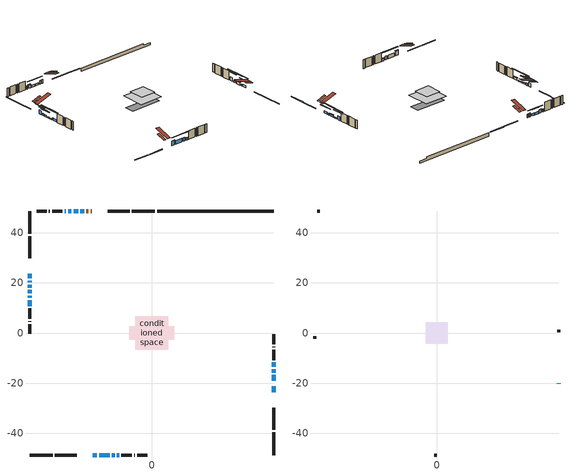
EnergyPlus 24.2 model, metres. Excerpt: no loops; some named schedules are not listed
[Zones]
conditioned space
 floor outside (Floor1 construction): -1.28,-1.28 -1.28,1.28 1.28,1.28 1.28,-1.28 z0.91
 floor adiabatic (AdiabaticFloorConstruction): -6.67,-6.67 -6.67,6.67 6.67,6.67 6.67,-6.67 z3.35
 floor foundation (Slab1 construction): -8.97,-2.64 -8.97,2.64 8.97,2.64 8.97,-2.64 z-1.01
 wall outside (RimJoist1 construction): 1.22,48.6 -7.88,48.6 / -48.6,-48.6 -39.5,-48.6 / -48.6,48.6 -48.6,39.5 / 48.6,-48.6 48.6,-39.5 z0.91:1.21
 wall outside (RimJoist2 construction): -8.81,48.6 -17.52,48.6 / -38.58,-48.6 -29.87,-48.6 / -48.6,38.58 -48.6,29.87 / 48.6,-38.58 48.6,-29.87 z0.91:1.21
 wall outside (AdiabaticWallConstruction 1): -23.82,48.6 -24.36,48.6 / -25.29,48.6 -26.01,48.6 z0.91:2.94
 wall outside (AdiabaticWallConstruction): -23.56,-48.6 -21.83,-48.6 z0.91:3.48; -20.9,-48.6 -16.78,-48.6 / -48.6,23.56 -48.6,21.83 / -15.86,-48.6 -14.84,-48.6 / 48.6,-13.42 48.6,-11.69 z0.91:2.94; 48.6,-23.56 48.6,-21.22 / -26.93,48.6 -28.44,48.6 / -48.6,20.9 -48.6,20.19 / 48.6,-19.01 48.6,-16.68 / -13.91,-48.6 -13,-48.6 z0.91:2.11; -29.36,48.6 -31.17,48.6 / -48.6,13.05 -48.6,10.71 z0.91:2.08; -48.6,19.26 -48.6,18.09 z0.91:1.83; 48.6,-15.75 48.6,-14.35 / -48.6,17.16 -48.6,15.77 z0.91:1.57; -48.6,14.84 -48.6,13.97 z0.91:1.45; -32.1,48.6 -33.24,48.6 z0.91:2.64; -34.17,48.6 -34.65,48.6 z0.91:2.28
 wall outside (Wall1 construction): -35.58,48.6 -39.69,48.6 / -12.07,-48.6 -7.96,-48.6 / -48.6,9.78 -48.6,5.67 / 48.6,-10.77 48.6,-6.66 z0.91:5.79
 wall outside (Wall2 construction): -40.62,48.6 -40.95,48.6 / -7.03,-48.6 -6.69,-48.6 / -48.6,4.75 -48.6,4.41 / 48.6,-5.73 48.6,-5.39 z0.91:5.79
 wall outside (Wall3 construction): -41.88,48.6 -45.76,48.6 / -5.76,-48.6 -1.89,-48.6 / -48.6,3.48 -48.6,-0.39 / 48.6,-4.46 48.6,-0.59 z0.91:5.79
 wall foundation (FoundationWall1 construction): 2.15,48.6,-1.01 2.15,48.6,0.91 43.96,48.6,0.91 43.96,48.6,0.1 48.6,48.6,0.1 48.6,48.6,-1.01
 window (WindowConstruction): -23.56,-48.6 -21.83,-48.6 z0.91:3.48
 window (WindowConstruction 6): -20.9,-48.6 -16.78,-48.6 z0.91:2.94
 window (WindowConstruction 7): -48.6,23.56 -48.6,21.83 z0.91:2.94
 window (WindowConstruction 8): 48.6,-23.56 48.6,-21.22 z0.91:2.1
 window (WindowConstruction 9): -26.94,48.6 -28.44,48.6 z0.91:2.1
 window (WindowConstruction 10): -29.36,48.6 -31.17,48.6 z0.91:2.08
 window (WindowConstruction 11): -48.6,20.9 -48.6,20.19 z0.91:2.1
 window (WindowConstruction 12): -48.6,19.26 -48.6,18.09 z0.91:1.82
 window (WindowConstruction 13): -15.86,-48.6 -14.84,-48.6 z0.91:2.94
 window (WindowConstruction 1): 48.6,-19.01 48.6,-16.68 z0.91:2.1
 window (WindowConstruction 15): 48.6,-15.75 48.6,-14.35 z0.91:1.57
 window (WindowConstruction 16): -48.6,17.16 -48.6,15.77 z0.91:1.57
 window (WindowConstruction 17): -48.6,14.84 -48.6,13.98 z0.91:1.44
 window (WindowConstruction 2): -32.1,48.6 -33.24,48.6 z0.91:2.64
 window (WindowConstruction 3): -48.6,13.05 -48.6,10.71 z0.91:2.08
 window (WindowConstruction 4): -13.91,-48.6 -13,-48.6 z0.91:2.1
 window (WindowConstruction 14): -34.17,48.6 -34.65,48.6 z0.91:2.28
 window (WindowConstruction 5): 48.6,-13.42 48.6,-11.69 z0.91:2.94
 door (Door): -23.82,48.6 -24.36,48.6 z0.91:2.94
 door (Door 1): -25.29,48.6 -26.01,48.6 z0.91:2.94
 ceiling adiabatic (AdiabaticFloorConstruction): 6.67,-6.67 6.67,6.67 -6.67,6.67 -6.67,-6.67 z3.35
 roof outside (Roof1 construction): -19.73,48.6,5.79 -19.73,43.71,7.42 -18.44,43.71,7.42 -18.44,48.6,5.79; -27.65,-48.6,5.79 -27.65,-43.71,7.42 -28.94,-43.71,7.42 -28.94,-48.6,5.79; -48.6,27.65,5.79 -43.71,27.65,7.42 -43.71,28.94,7.42 -48.6,28.94,5.79; 48.6,-27.65,5.79 43.71,-27.65,7.42 43.71,-28.94,7.42 48.6,-28.94,5.79
attic - vented
 floor to conditioned space (Floor2 construction Reversed): -4.35,-4.35 -4.35,4.35 4.35,4.35 4.35,-4.35 z5.79
 wall outside (AdiabaticWallConstruction): 48.6,-20.3 48.6,-19.94 z0.91:1.77
 wall outside (Wall4 construction): -46.69,48.6 -47.67,48.6 / -0.96,-48.6 0.03,-48.6 / -48.6,-1.32 -48.6,-2.31 / 48.6,0.34 48.6,1.33 z0.91:5.79
 window (WindowConstruction 18): 48.6,-20.29 48.6,-19.94 z0.91:1.77
 roof outside (Roof2 construction): -22.9,48.6,5.79 -22.9,40.13,8.61 -20.66,40.13,8.61 -20.66,48.6,5.79; -24.49,-48.6,5.79 -24.49,-40.13,8.61 -26.72,-40.13,8.61 -26.72,-48.6,5.79; -48.6,24.49,5.79 -40.13,24.49,8.61 -40.13,26.72,8.61 -48.6,26.72,5.79; 48.6,-24.49,5.79 40.13,-24.49,8.61 40.13,-26.72,8.61 48.6,-26.72,5.79
shading: 48.6,-15.17 48.6,-25.06 49.01,-25.06 49.01,-15.17 z6.54; -21.63,-48.6 -23.76,-48.6 -23.76,-49.01 -21.63,-49.01 z3.68; -14.14,-48.6 -23.54,-48.6 -23.54,-49.01 -14.14,-49.01 z5.58; -48.6,19.19 -48.6,26.2 -49.01,26.2 -49.01,19.19 z5.58; 48.6,-18.58 48.6,-26.2 49.01,-26.2 49.01,-18.58 z4.74; -31.07,48.6 -24.3,48.6 -24.3,49.01 -31.07,49.01 z4.74; -33.81,48.6 -26.72,48.6 -26.72,49.01 -33.81,49.01 z4.72; -48.6,17.55 -48.6,23.54 -49.01,23.54 -49.01,17.55 z4.74; -48.6,15.45 -48.6,21.9 -49.01,21.9 -49.01,15.45 z4.46; -12.2,-48.6 -18.49,-48.6 -18.49,-49.01 -12.2,-49.01 z5.58; 48.6,-16.48 48.6,-19.21 49.01,-19.21 49.01,-16.48 z2.31; 48.6,-9.58 48.6,-20.52 49.01,-20.52 49.01,-9.58 z6.34; -48.6,11 -48.6,21.93 -49.01,21.93 -49.01,11 z6.34; -48.6,9.21 -48.6,19.61 -49.01,19.61 -49.01,9.21 z6.21; -33.44,48.6 -31.9,48.6 -31.9,49.01 -33.44,49.01 z2.84; -48.6,10.51 -48.6,13.25 -49.01,13.25 -49.01,10.51 z2.28; -12.8,-48.6 -14.11,-48.6 -14.11,-49.01 -12.8,-49.01 z2.31; -34.85,48.6 -33.97,48.6 -33.97,49.01 -34.85,49.01 z2.48; 48.6,-9.05 48.6,-16.06 49.01,-16.06 49.01,-9.05 z5.58
[Building]
Building 1: Terrain=Suburbs
[Site:Location]
Montreal Mirabel Intl AP_QC: Latitude {deg}=45.68; Longitude {deg}=-74.03; Time Zone {hr}=-5; Elevation {m}=82; Keep Site Location Information=Yes
[Site:GroundTemperature:Shallow]
0.642858, -1.75623, -1.94836, -0.80987, 3.76054, 8.30966, 12.2535, 14.7518, 14.9641, 12.9321, 9.08883, 4.67926
[Site:WaterMainsTemperature]
Calculation Method=Schedule; Temperature Schedule=mains temperature schedule
[Material] Roughness=Rough; Thermal Absorptance=0.9
Name | Thickness {m} | Conductivity {W/m-K} | Density {kg/m3} | Specific Heat {J/kg-K} | Solar Absorptance | Visible Absorptance
asphalt or fiberglass shingles | 0.00635 | 0.162714 | 1121.4 | 1465.45 | 0.4 | 0.4
ceiling loosefill ins | 0.169333 | 0.0480833 | 16.02 | 1046.75 | 0.7 | 0.7
ceiling stud and cavity | 0.1397 | 0.443217 | 65.682 | 1177.47 | 0.7 | 0.7
concrete 4.0 in. | 0.1016 | 1.803125 | 2242.8 | 837.4 | 0.7 | 0.7
concrete 8.0 in. | 0.2032 | 1.803125 | 2242.8 | 837.4 | 0.7 | 0.7
door material | 0.04445 | 0.0451087 | 512.64 | 1214.23 | 0.7 | 0.7
exterior vertical ins | 0.0313123 | 0.029427 | 32.04 | 1214.23 | 0.7 | 0.7
floor covering | 0.0127 | 0.0433444 | 54.468 | 1339.84 | 0.6 | 0.6
floor rigid ins; rim joist rigid ins; roof rigid ins; wall rigid ins | 0.051816 | 0.029427 | 32.04 | 1214.23 | 0.7 | 0.7
floor rigid ins 1; wall rigid ins 1 | 0.512978 | 0.029427 | 32.04 | 1214.23 | 0.7 | 0.7
floor stud and cavity | 0.1397 | 0.0894249 | 92.3553 | 1139.71 | 0.7 | 0.7
floor stud and cavity 1 | 0.1397 | 1.75129 | 37.0049 | 1207.88 | 0.7 | 0.7
furniture material conditioned space 1 | 0.1524 | 0.115458 | 640.8 | 1214.23 | 0.6 | 0.6
gypsum board | 0.0127 | 0.160291 | 801 | 837.4 | 0.6 | 0.6
gypsum board 1 | 0.0127 | 0.160291 | 801 | 837.4 | 0.7 | 0.7
osb sheathing 0.5 in. | 0.0127 | 0.115458 | 512.64 | 1214.23 | 0.7 | 0.7
osb sheathing 0.75 in. | 0.01905 | 0.115458 | 512.64 | 1214.23 | 0.7 | 0.7
osb sheathing 2.0 in. | 0.0508 | 0.115458 | 512.64 | 1214.23 | 0.7 | 0.7
rim joist stud and cavity | 0.0508 | 0.0451784 | 125.044 | 1163.47 | 0.6 | 0.6
rim joist stud and cavity 1 | 0.0508 | 0.0407152 | 125.044 | 1163.47 | 0.6 | 0.6
roof stud and cavity | 0.2032 | 0.112171 | 78.34581 | 1123.46 | 0.7 | 0.7
wall stud and cavity | 0.1397 | 0.220388 | 139.0536 | 1170.24 | 0.7 | 0.7
wall stud and cavity 1 | 0.1397 | 0.300532 | 139.0536 | 1170.24 | 0.7 | 0.7
wall stud and cavity 2 | 0.1397 | 0.22224 | 139.0536 | 1170.24 | 0.7 | 0.7
wall stud and cavity 3 | 0.0889 | 6.1454 | 50.32683 | 1063.81 | 0.6 | 0.6
wall stud and cavity 4 | 0.0889 | 0.380278 | 52.3479 | 1209.89 | 0.7 | 0.7
wall stud and cavity 5 | 0.0889 | 0.391764 | 83.0341 | 1211.67 | 0.7 | 0.7
wood siding | 0.0254 | 0.102417 | 544.68 | 1172.36 | 0.4 | 0.4
wood siding 1 | 0.00254 | 0.102417 | 544.68 | 1172.36 | 0.4 | 0.4
wood siding 2; wood siding 3; wood siding 4 | 0.0254 | 0.102417 | 544.68 | 1172.36 | 0.7 | 0.7
[WindowMaterial:SimpleGlazingSystem]
Name | U-Factor {W/m2-K} | Solar Heat Gain Coefficient
WindowMaterial | 2.14458 | 0.4
WindowMaterial 1 | 2.149123 | 0.4
WindowMaterial 10 | 2.205903 | 0.38
WindowMaterial 11 | 2.00206 | 0.45
WindowMaterial 12 | 2.23089 | 0.4
WindowMaterial 13 | 2.27517 | 0.36
WindowMaterial 14 | 2.25189 | 0.39
WindowMaterial 15 | 2.71863 | 0.26
WindowMaterial 2 | 2.09575 | 0.41
WindowMaterial 3 | 2.1531 | 0.39
WindowMaterial 4 | 2.20193 | 0.38
WindowMaterial 5 | 2.19795 | 0.39
WindowMaterial 6 | 2.038402 | 0.43
WindowMaterial 7 | 2.10711 | 0.41
WindowMaterial 8 | 2.0861 | 0.41
WindowMaterial 9 | 2.27234 | 0.36
[Construction]
AdiabaticFloorConstruction: floor stud and cavity 1, floor rigid ins 1, osb sheathing 0.75 in., floor covering
AdiabaticWallConstruction: wood siding 3, wall rigid ins 1, wall stud and cavity 4, gypsum board
AdiabaticWallConstruction 1: wood siding 4, wall rigid ins 1, wall stud and cavity 4, gypsum board
Door; Door 1: door material
Floor1 construction: floor stud and cavity, floor rigid ins, osb sheathing 0.75 in., floor covering
Floor2 construction Reversed: gypsum board, ceiling stud and cavity, ceiling loosefill ins
FoundationWall1 construction: concrete 8.0 in., gypsum board 1
furniture construction conditioned space 1: furniture material conditioned space 1
PartitionWallConstruction: gypsum board, wall stud and cavity 5, gypsum board
RimJoist1 construction: wood siding 2, osb sheathing 2.0 in., rim joist stud and cavity
RimJoist2 construction: wood siding 2, rim joist rigid ins, osb sheathing 2.0 in., rim joist stud and cavity 1
Roof1 construction: asphalt or fiberglass shingles, roof rigid ins, osb sheathing 0.75 in., roof stud and cavity, gypsum board
Roof2 construction: asphalt or fiberglass shingles
Slab1 construction: concrete 4.0 in.
Wall1 construction: wood siding, wall rigid ins, osb sheathing 0.5 in., wall stud and cavity, gypsum board
Wall2 construction: wood siding, wall rigid ins, osb sheathing 0.5 in., wall stud and cavity 1, gypsum board
Wall3 construction: wood siding, wall rigid ins, osb sheathing 0.5 in., wall stud and cavity 2, gypsum board
Wall4 construction: wood siding 1, wall stud and cavity 3
WindowConstruction: WindowMaterial
WindowConstruction 1; WindowConstruction 8: WindowMaterial 1
WindowConstruction 10: WindowMaterial 8
WindowConstruction 11: WindowMaterial 9
WindowConstruction 12: WindowMaterial 10
WindowConstruction 13: WindowMaterial 11
WindowConstruction 14: WindowMaterial 12
WindowConstruction 15; WindowConstruction 16: WindowMaterial 13
WindowConstruction 17: WindowMaterial 14
WindowConstruction 18: WindowMaterial 15
WindowConstruction 2: WindowMaterial 2
WindowConstruction 3: WindowMaterial 3
WindowConstruction 4: WindowMaterial 4
WindowConstruction 5; WindowConstruction 7: WindowMaterial 5
WindowConstruction 6: WindowMaterial 6
WindowConstruction 9: WindowMaterial 7
[Zone] Multiplier=1; Part of Total Floor Area=Yes
Name | Volume {m3}
attic - vented | 34.7337
conditioned space | 646.9
[Space]
Name | Zone | Volume {m3}
attic - vented 1 | attic - vented | 34.7337
conditioned space 1 | conditioned space | 646.9
[ZoneInfiltration:EffectiveLeakageArea]
infil attic - vented 1: Zone or Space=attic - vented 1; Schedule=Always On Discrete; Effective Air Leakage Area {cm2}=3495.23; Stack Coefficient=0.000535737; Wind Coefficient=1.56385e-05
[ZoneMixing]
whole house fan mix: Zone or Space=attic - vented; Schedule=Always On Continuous; Design Flow Rate Calculation Method=Flow/Zone; Design Flow Rate {m3/s}=0; Source Zone or Space=conditioned space
[SurfaceProperty:ExposedFoundationPerimeter]
Slab1: Exposed Perimeter Calculation Method=TotalExposedPerimeter; Total Exposed Perimeter {m}=46.452
[InternalMass] Zone or ZoneList=conditioned space; Space or SpaceList=conditioned space 1
Name | Construction | Surface Area {m2}
furniture mass conditioned space 1 | furniture construction conditioned space 1 | 111.712
partition wall mass | PartitionWallConstruction | 279.281
[Lights]
interior lighting: Zone or ZoneList or Space or SpaceList=conditioned space 1; Schedule=interior lighting schedule; Design Level Calculation Method=LightingLevel; Lighting Level {W}=343.2; Return Air Fraction=0; Fraction Radiant=0.6; Fraction Visible=0.2; Fraction Replaceable=1
[People]
occupants: Zone or ZoneList or Space or SpaceList=conditioned space 1; Number of People Schedule=occupants schedule; Number of People Calculation Method=People; Number of People=3; Fraction Radiant=0.314171; Sensible Heat Fraction=0.56303; Activity Level Schedule=occupants activity schedule; Carbon Dioxide Generation Rate {m3/s-W}=0; Enable ASHRAE 55 Comfort Warnings=No; Mean Radiant Temperature Calculation Type=EnclosureAveraged
[ElectricEquipment] Zone or ZoneList or Space or SpaceList=conditioned space 1; Design Level Calculation Method=EquipmentLevel
Name | Schedule | Design Level {W} | Fraction Latent | Fraction Radiant | Fraction Lost
clothes dryer | clothes dryer schedule | 140.772 | 0.015 | 0.081 | 0.85
clothes washer | clothes washer schedule | 32.1985 | 0.03 | 0.162 | 0.7
cooking range | cooking range schedule | 215.147 | 0.08 | 0.432 | 0.2
dishwasher | dishwasher schedule | 66.8632 | 0.3 | 0.18 | 0.4
fridge | fridge schedule | 72.9452 | 0 | 0.6 | 0
mech vent bath fan 0 | mech vent bath fan 0 schedule | 50.2 | 0 | 0 | 1
mech vent bath fan 1 | mech vent bath fan 1 schedule | 50.2 | 0 | 0 | 1
mech vent house fan | mech vent house fan schedule | 0 | 0 | 0 | 1
mech vent house fan cfis | mech vent house fan cfis schedule | 0 | 0 | 0 | 0
mech vent range fan 0 | mech vent range fan 0 schedule | 57 | 0 | 0 | 1
misc plug loads | misc plug loads schedule | 494.7 | 0.045 | 0.513 | 0.1
whole house fan | Always On Discrete | 0 | 0 | 0 | 1
[OtherEquipment] Zone or ZoneList or Space or SpaceList=conditioned space 1; Design Level Calculation Method=EquipmentLevel
Name | Fuel Type | Schedule | Design Level {W} | Fraction Latent | Fraction Radiant | Fraction Lost
clothes dryer 1 | Electricity | clothes dryer schedule | 0 | 0.015 | 0.081 | 0.85
cooking range 1 | Electricity | cooking range schedule | 0 | 0.08 | 0.432 | 0.2
general water use latent | None | general water use schedule | 62.594 | 1 | 0 | 0
general water use sensible | None | general water use schedule | -61.6891 | 0 | 0.6 | 0
mech vent house fan latent load | None | Always On Discrete | 0 | 1 | 0 | 0
mech vent house fan sensible load | None | Always On Discrete | 0 | 0 | 0 | 0
water heater energy adjustment1 | Electricity | Always On Discrete | 0.01 | 0 | 0 | 1
[ZoneInfiltration:DesignFlowRate] Zone or ZoneList or Space or SpaceList=conditioned space 1; Schedule=Always On Discrete; Design Flow Rate Calculation Method=Flow/Zone; Design Flow Rate {m3/s}=0
infil flow; natural vent flow; whole house fan flow
[Foundation:Kiva]
Foundation Kiva 1: Initial Indoor Air Temperature {C}=18; Wall Height Above Grade {m}=0.910011; Wall Depth Below Slab {m}=0.2032; Custom Block Material Name 1=exterior vertical ins; Custom Block Depth 1 {m}=1.92; Custom Block X Position 1 {m}=0.2159; Custom Block Z Position 1 {m}=0
[Foundation:Kiva:Settings]
Soil Conductivity {W/m-K}=0.849921; Soil Density {kg/m3}=1842.3; Soil Specific Heat {J/kg-K}=418.7; Ground Solar Absorptivity=0.9; Ground Thermal Absorptivity=0.9; Ground Surface Roughness {m}=0.03; Far-Field Width {m}=40; Deep-Ground Boundary Condition=ZeroFlux; Deep-Ground Depth {m}=40; Minimum Cell Dimension {m}=0.2; Maximum Cell Growth Coefficient=3; Simulation Timestep=Timestep
[Exterior:Lights]
exterior lighting: Schedule=exterior lighting schedule; Design Level {W}=75.6
[Schedule:Constant]
Name | Hourly Value
Always On Continuous; mech vent house fan schedule; mech vent house fan cfis schedule; Always On Discrete | 1
occupants activity schedule | 117.228
fridge schedule | 0
[Schedule:Week:Daily]
interior lighting schedule Week Rule - Jan1-Jan27: interior lighting schedule day, interior lighting schedule day, interior lighting schedule day, interior lighting schedule day, interior lighting schedule day, interior lighting schedule day, interior lighting schedule day, interior lighting schedule default day, interior lighting schedule default day, interior lighting schedule default day, interior lighting schedule default day, interior lighting schedule default day
interior lighting schedule Week Rule - Jan28-Feb3: interior lighting schedule day, interior lighting schedule day, interior lighting schedule day, interior lighting schedule day, interior lighting schedule day 1, interior lighting schedule day 1, interior lighting schedule day 1, interior lighting schedule default day, interior lighting schedule default day, interior lighting schedule default day, interior lighting schedule default day, interior lighting schedule default day
interior lighting schedule Week Rule - Feb4-Feb24: interior lighting schedule day 1, interior lighting schedule day 1, interior lighting schedule day 1, interior lighting schedule day 1, interior lighting schedule day 1, interior lighting schedule day 1, interior lighting schedule day 1, interior lighting schedule default day, interior lighting schedule default day, interior lighting schedule default day, interior lighting schedule default day, interior lighting schedule default day
interior lighting schedule Week Rule - Feb25-Mar3: interior lighting schedule day 1, interior lighting schedule day 1, interior lighting schedule day 1, interior lighting schedule day 1, interior lighting schedule day 2, interior lighting schedule day 2, interior lighting schedule day 2, interior lighting schedule default day, interior lighting schedule default day, interior lighting schedule default day, interior lighting schedule default day, interior lighting schedule default day
interior lighting schedule Week Rule - Mar4-Mar31: interior lighting schedule day 2, interior lighting schedule day 2, interior lighting schedule day 2, interior lighting schedule day 2, interior lighting schedule day 2, interior lighting schedule day 2, interior lighting schedule day 2, interior lighting schedule default day, interior lighting schedule default day, interior lighting schedule default day, interior lighting schedule default day, interior lighting schedule default day
interior lighting schedule Week Rule - Apr1-Apr28: interior lighting schedule day 3, interior lighting schedule day 3, interior lighting schedule day 3, interior lighting schedule day 3, interior lighting schedule day 3, interior lighting schedule day 3, interior lighting schedule day 3, interior lighting schedule default day, interior lighting schedule default day, interior lighting schedule default day, interior lighting schedule default day, interior lighting schedule default day
interior lighting schedule Week Rule - Apr29-May5: interior lighting schedule day 3, interior lighting schedule day 3, interior lighting schedule day 4, interior lighting schedule day 4, interior lighting schedule day 4, interior lighting schedule day 4, interior lighting schedule day 4, interior lighting schedule default day, interior lighting schedule default day, interior lighting schedule default day, interior lighting schedule default day, interior lighting schedule default day
interior lighting schedule Week Rule - May6-May26: interior lighting schedule day 4, interior lighting schedule day 4, interior lighting schedule day 4, interior lighting schedule day 4, interior lighting schedule day 4, interior lighting schedule day 4, interior lighting schedule day 4, interior lighting schedule default day, interior lighting schedule default day, interior lighting schedule default day, interior lighting schedule default day, interior lighting schedule default day
interior lighting schedule Week Rule - May27-Jun2: interior lighting schedule day 4, interior lighting schedule day 4, interior lighting schedule day 4, interior lighting schedule day 4, interior lighting schedule day 4, interior lighting schedule day 5, interior lighting schedule day 5, interior lighting schedule default day, interior lighting schedule default day, interior lighting schedule default day, interior lighting schedule default day, interior lighting schedule default day
interior lighting schedule Week Rule - Jun3-Jun30: interior lighting schedule day 5, interior lighting schedule day 5, interior lighting schedule day 5, interior lighting schedule day 5, interior lighting schedule day 5, interior lighting schedule day 5, interior lighting schedule day 5, interior lighting schedule default day, interior lighting schedule default day, interior lighting schedule default day, interior lighting schedule default day, interior lighting schedule default day
interior lighting schedule Week Rule - Jul1-Jul28: interior lighting schedule day 6, interior lighting schedule day 6, interior lighting schedule day 6, interior lighting schedule day 6, interior lighting schedule day 6, interior lighting schedule day 6, interior lighting schedule day 6, interior lighting schedule default day, interior lighting schedule default day, interior lighting schedule default day, interior lighting schedule default day, interior lighting schedule default day
interior lighting schedule Week Rule - Jul29-Aug4: interior lighting schedule day 6, interior lighting schedule day 6, interior lighting schedule day 6, interior lighting schedule day 7, interior lighting schedule day 7, interior lighting schedule day 7, interior lighting schedule day 7, interior lighting schedule default day, interior lighting schedule default day, interior lighting schedule default day, interior lighting schedule default day, interior lighting schedule default day
interior lighting schedule Week Rule - Aug5-Aug25: interior lighting schedule day 7, interior lighting schedule day 7, interior lighting schedule day 7, interior lighting schedule day 7, interior lighting schedule day 7, interior lighting schedule day 7, interior lighting schedule day 7, interior lighting schedule default day, interior lighting schedule default day, interior lighting schedule default day, interior lighting schedule default day, interior lighting schedule default day
interior lighting schedule Week Rule - Aug26-Sep1: interior lighting schedule day 7, interior lighting schedule day 7, interior lighting schedule day 7, interior lighting schedule day 7, interior lighting schedule day 7, interior lighting schedule day 7, interior lighting schedule day 8, interior lighting schedule default day, interior lighting schedule default day, interior lighting schedule default day, interior lighting schedule default day, interior lighting schedule default day
interior lighting schedule Week Rule - Sep2-Sep29: interior lighting schedule day 8, interior lighting schedule day 8, interior lighting schedule day 8, interior lighting schedule day 8, interior lighting schedule day 8, interior lighting schedule day 8, interior lighting schedule day 8, interior lighting schedule default day, interior lighting schedule default day, interior lighting schedule default day, interior lighting schedule default day, interior lighting schedule default day
interior lighting schedule Week Rule - Sep30-Oct6: interior lighting schedule day 8, interior lighting schedule day 9, interior lighting schedule day 9, interior lighting schedule day 9, interior lighting schedule day 9, interior lighting schedule day 9, interior lighting schedule day 9, interior lighting schedule default day, interior lighting schedule default day, interior lighting schedule default day, interior lighting schedule default day, interior lighting schedule default day
interior lighting schedule Week Rule - Oct7-Oct27: interior lighting schedule day 9, interior lighting schedule day 9, interior lighting schedule day 9, interior lighting schedule day 9, interior lighting schedule day 9, interior lighting schedule day 9, interior lighting schedule day 9, interior lighting schedule default day, interior lighting schedule default day, interior lighting schedule default day, interior lighting schedule default day, interior lighting schedule default day
interior lighting schedule Week Rule - Oct28-Nov3: interior lighting schedule day 9, interior lighting schedule day 9, interior lighting schedule day 9, interior lighting schedule day 9, interior lighting schedule day 10, interior lighting schedule day 10, interior lighting schedule day 10, interior lighting schedule default day, interior lighting schedule default day, interior lighting schedule default day, interior lighting schedule default day, interior lighting schedule default day
interior lighting schedule Week Rule - Nov4-Nov24: interior lighting schedule day 10, interior lighting schedule day 10, interior lighting schedule day 10, interior lighting schedule day 10, interior lighting schedule day 10, interior lighting schedule day 10, interior lighting schedule day 10, interior lighting schedule default day, interior lighting schedule default day, interior lighting schedule default day, interior lighting schedule default day, interior lighting schedule default day
interior lighting schedule Week Rule - Nov25-Dec1: interior lighting schedule day 10, interior lighting schedule day 10, interior lighting schedule day 10, interior lighting schedule day 10, interior lighting schedule day 10, interior lighting schedule day 10, interior lighting schedule day 11, interior lighting schedule default day, interior lighting schedule default day, interior lighting schedule default day, interior lighting schedule default day, interior lighting schedule default day
interior lighting schedule Week Rule - Dec2-Dec31: interior lighting schedule day 11, interior lighting schedule day 11, interior lighting schedule day 11, interior lighting schedule day 11, interior lighting schedule day 11, interior lighting schedule day 11, interior lighting schedule day 11, interior lighting schedule default day, interior lighting schedule default day, interior lighting schedule default day, interior lighting schedule default day, interior lighting schedule default day
occupants schedule Week Rule - Jan1-Dec31: occupants schedule day, occupants schedule day, occupants schedule day, occupants schedule day, occupants schedule day, occupants schedule day, occupants schedule day, occupants schedule default day, occupants schedule default day, occupants schedule default day, occupants schedule default day, occupants schedule default day
clothes dryer schedule Week Rule - Jan1-Dec31: clothes dryer schedule day, clothes dryer schedule day, clothes dryer schedule day, clothes dryer schedule day, clothes dryer schedule day, clothes dryer schedule day, clothes dryer schedule day, clothes dryer schedule default day, clothes dryer schedule default day, clothes dryer schedule default day, clothes dryer schedule default day, clothes dryer schedule default day
clothes washer schedule Week Rule - Jan1-Dec31: clothes washer schedule day, clothes washer schedule day, clothes washer schedule day, clothes washer schedule day, clothes washer schedule day, clothes washer schedule day, clothes washer schedule day, clothes washer schedule default day, clothes washer schedule default day, clothes washer schedule default day, clothes washer schedule default day, clothes washer schedule default day
cooking range schedule Week Rule - Jan1-Dec31: cooking range schedule day, cooking range schedule day, cooking range schedule day, cooking range schedule day, cooking range schedule day, cooking range schedule day, cooking range schedule day, cooking range schedule default day, cooking range schedule default day, cooking range schedule default day, cooking range schedule default day, cooking range schedule default day
dishwasher schedule Week Rule - Jan1-Dec31: dishwasher schedule day, dishwasher schedule day, dishwasher schedule day, dishwasher schedule day, dishwasher schedule day, dishwasher schedule day, dishwasher schedule day, dishwasher schedule default day, dishwasher schedule default day, dishwasher schedule default day, dishwasher schedule default day, dishwasher schedule default day
mech vent bath fan 0 schedule Week Rule - Jan1-Dec31: mech vent bath fan 0 schedule day, mech vent bath fan 0 schedule day, mech vent bath fan 0 schedule day, mech vent bath fan 0 schedule day, mech vent bath fan 0 schedule day, mech vent bath fan 0 schedule day, mech vent bath fan 0 schedule day, mech vent bath fan 0 schedule default day, mech vent bath fan 0 schedule default day, mech vent bath fan 0 schedule default day, mech vent bath fan 0 schedule default day, mech vent bath fan 0 schedule default day
mech vent bath fan 1 schedule Week Rule - Jan1-Dec31: mech vent bath fan 1 schedule day, mech vent bath fan 1 schedule day, mech vent bath fan 1 schedule day, mech vent bath fan 1 schedule day, mech vent bath fan 1 schedule day, mech vent bath fan 1 schedule day, mech vent bath fan 1 schedule day, mech vent bath fan 1 schedule default day, mech vent bath fan 1 schedule default day, mech vent bath fan 1 schedule default day, mech vent bath fan 1 schedule default day, mech vent bath fan 1 schedule default day
mech vent range fan 0 schedule Week Rule - Jan1-Dec31: mech vent range fan 0 schedule day, mech vent range fan 0 schedule day, mech vent range fan 0 schedule day, mech vent range fan 0 schedule day, mech vent range fan 0 schedule day, mech vent range fan 0 schedule day, mech vent range fan 0 schedule day, mech vent range fan 0 schedule default day, mech vent range fan 0 schedule default day, mech vent range fan 0 schedule default day, mech vent range fan 0 schedule default day, mech vent range fan 0 schedule default day
misc plug loads schedule Week Rule - Jan1-Dec31: misc plug loads schedule day, misc plug loads schedule day, misc plug loads schedule day, misc plug loads schedule day, misc plug loads schedule day, misc plug loads schedule day, misc plug loads schedule day, misc plug loads schedule default day, misc plug loads schedule default day, misc plug loads schedule default day, misc plug loads schedule default day, misc plug loads schedule default day
general water use schedule Week Rule - Jan1-Dec31: general water use schedule day, general water use schedule day, general water use schedule day, general water use schedule day, general water use schedule day, general water use schedule day, general water use schedule day, general water use schedule default day, general water use schedule default day, general water use schedule default day, general water use schedule default day, general water use schedule default day
exterior lighting schedule Week Rule - Jan1-Jan27: exterior lighting schedule day, exterior lighting schedule day, exterior lighting schedule day, exterior lighting schedule day, exterior lighting schedule day, exterior lighting schedule day, exterior lighting schedule day, exterior lighting schedule default day, exterior lighting schedule default day, exterior lighting schedule default day, exterior lighting schedule default day, exterior lighting schedule default day
exterior lighting schedule Week Rule - Jan28-Feb3: exterior lighting schedule day, exterior lighting schedule day, exterior lighting schedule day, exterior lighting schedule day, exterior lighting schedule day 1, exterior lighting schedule day 1, exterior lighting schedule day 1, exterior lighting schedule default day, exterior lighting schedule default day, exterior lighting schedule default day, exterior lighting schedule default day, exterior lighting schedule default day
exterior lighting schedule Week Rule - Feb4-Feb24: exterior lighting schedule day 1, exterior lighting schedule day 1, exterior lighting schedule day 1, exterior lighting schedule day 1, exterior lighting schedule day 1, exterior lighting schedule day 1, exterior lighting schedule day 1, exterior lighting schedule default day, exterior lighting schedule default day, exterior lighting schedule default day, exterior lighting schedule default day, exterior lighting schedule default day
exterior lighting schedule Week Rule - Feb25-Mar3: exterior lighting schedule day 1, exterior lighting schedule day 1, exterior lighting schedule day 1, exterior lighting schedule day 1, exterior lighting schedule day 2, exterior lighting schedule day 2, exterior lighting schedule day 2, exterior lighting schedule default day, exterior lighting schedule default day, exterior lighting schedule default day, exterior lighting schedule default day, exterior lighting schedule default day
exterior lighting schedule Week Rule - Mar4-Mar31: exterior lighting schedule day 2, exterior lighting schedule day 2, exterior lighting schedule day 2, exterior lighting schedule day 2, exterior lighting schedule day 2, exterior lighting schedule day 2, exterior lighting schedule day 2, exterior lighting schedule default day, exterior lighting schedule default day, exterior lighting schedule default day, exterior lighting schedule default day, exterior lighting schedule default day
exterior lighting schedule Week Rule - Apr1-Apr28: exterior lighting schedule day 3, exterior lighting schedule day 3, exterior lighting schedule day 3, exterior lighting schedule day 3, exterior lighting schedule day 3, exterior lighting schedule day 3, exterior lighting schedule day 3, exterior lighting schedule default day, exterior lighting schedule default day, exterior lighting schedule default day, exterior lighting schedule default day, exterior lighting schedule default day
exterior lighting schedule Week Rule - Apr29-May5: exterior lighting schedule day 3, exterior lighting schedule day 3, exterior lighting schedule day 4, exterior lighting schedule day 4, exterior lighting schedule day 4, exterior lighting schedule day 4, exterior lighting schedule day 4, exterior lighting schedule default day, exterior lighting schedule default day, exterior lighting schedule default day, exterior lighting schedule default day, exterior lighting schedule default day
[Schedule:Year]
interior lighting schedule: interior lighting schedule Week Rule - Jan1-Jan27, 1, 1, 1, 27, interior lighting schedule Week Rule - Jan28-Feb3, 1, 28, 2, 3, interior lighting schedule Week Rule - Feb4-Feb24, 2, 4, 2, 24, interior lighting schedule Week Rule - Feb25-Mar3, 2, 25, 3, 3, interior lighting schedule Week Rule - Mar4-Mar31, 3, 4, 3, 31, interior lighting schedule Week Rule - Apr1-Apr28, 4, 1, 4, 28, interior lighting schedule Week Rule - Apr29-May5, 4, 29, 5, 5, interior lighting schedule Week Rule - May6-May26, 5, 6, 5, 26, interior lighting schedule Week Rule - May27-Jun2, 5, 27, 6, 2, interior lighting schedule Week Rule - Jun3-Jun30, 6, 3, 6, 30, interior lighting schedule Week Rule - Jul1-Jul28, 7, 1, 7, 28, interior lighting schedule Week Rule - Jul29-Aug4, 7, 29, 8, 4, interior lighting schedule Week Rule - Aug5-Aug25, 8, 5, 8, 25, interior lighting schedule Week Rule - Aug26-Sep1, 8, 26, 9, 1, interior lighting schedule Week Rule - Sep2-Sep29, 9, 2, 9, 29, interior lighting schedule Week Rule - Sep30-Oct6, 9, 30, 10, 6, interior lighting schedule Week Rule - Oct7-Oct27, 10, 7, 10, 27, interior lighting schedule Week Rule - Oct28-Nov3, 10, 28, 11, 3, interior lighting schedule Week Rule - Nov4-Nov24, 11, 4, 11, 24, interior lighting schedule Week Rule - Nov25-Dec1, 11, 25, 12, 1, interior lighting schedule Week Rule - Dec2-Dec31, 12, 2, 12, 31
occupants schedule: occupants schedule Week Rule - Jan1-Dec31, 1, 1, 12, 31
clothes dryer schedule: clothes dryer schedule Week Rule - Jan1-Dec31, 1, 1, 12, 31
clothes washer schedule: clothes washer schedule Week Rule - Jan1-Dec31, 1, 1, 12, 31
cooking range schedule: cooking range schedule Week Rule - Jan1-Dec31, 1, 1, 12, 31
dishwasher schedule: dishwasher schedule Week Rule - Jan1-Dec31, 1, 1, 12, 31
mech vent bath fan 0 schedule: mech vent bath fan 0 schedule Week Rule - Jan1-Dec31, 1, 1, 12, 31
mech vent bath fan 1 schedule: mech vent bath fan 1 schedule Week Rule - Jan1-Dec31, 1, 1, 12, 31
mech vent range fan 0 schedule: mech vent range fan 0 schedule Week Rule - Jan1-Dec31, 1, 1, 12, 31
misc plug loads schedule: misc plug loads schedule Week Rule - Jan1-Dec31, 1, 1, 12, 31
general water use schedule: general water use schedule Week Rule - Jan1-Dec31, 1, 1, 12, 31
exterior lighting schedule: exterior lighting schedule Week Rule - Jan1-Jan27, 1, 1, 1, 27, exterior lighting schedule Week Rule - Jan28-Feb3, 1, 28, 2, 3, exterior lighting schedule Week Rule - Feb4-Feb24, 2, 4, 2, 24, exterior lighting schedule Week Rule - Feb25-Mar3, 2, 25, 3, 3, exterior lighting schedule Week Rule - Mar4-Mar31, 3, 4, 3, 31, exterior lighting schedule Week Rule - Apr1-Apr28, 4, 1, 4, 28, exterior lighting schedule Week Rule - Apr29-May5, 4, 29, 5, 5, exterior lighting schedule Week Rule - May6-May26, 5, 6, 5, 26, exterior lighting schedule Week Rule - May27-Jun2, 5, 27, 6, 2, exterior lighting schedule Week Rule - Jun3-Jun30, 6, 3, 6, 30, exterior lighting schedule Week Rule - Jul1-Jul28, 7, 1, 7, 28, exterior lighting schedule Week Rule - Jul29-Aug4, 7, 29, 8, 4, exterior lighting schedule Week Rule - Aug5-Aug25, 8, 5, 8, 25, exterior lighting schedule Week Rule - Aug26-Sep1, 8, 26, 9, 1, exterior lighting schedule Week Rule - Sep2-Sep29, 9, 2, 9, 29, exterior lighting schedule Week Rule - Sep30-Oct6, 9, 30, 10, 6, exterior lighting schedule Week Rule - Oct7-Oct27, 10, 7, 10, 27, exterior lighting schedule Week Rule - Oct28-Nov3, 10, 28, 11, 3, exterior lighting schedule Week Rule - Nov4-Nov24, 11, 4, 11, 24, exterior lighting schedule Week Rule - Nov25-Dec1, 11, 25, 12, 1, exterior lighting schedule Week Rule - Dec2-Dec31, 12, 2, 12, 31
[Schedule:Compact]
mains temperature schedule: Through: 01/01, For: AllDays, Until: 24:00, 5.61444, Through: 01/02, For: AllDays, Until: 24:00, 5.535, Through: 01/03, For: AllDays, Until: 24:00, 5.45667, Through: 01/04, For: AllDays, Until: 24:00, 5.37944, Through: 01/05, For: AllDays, Until: 24:00, 5.30333, Through: 01/06, For: AllDays, Until: 24:00, 5.22889, Through: 01/07, For: AllDays, Until: 24:00, 5.15611, Through: 01/08, For: AllDays, Until: 24:00, 5.08389, Through: 01/09, For: AllDays, Until: 24:00, 5.01333, Through: 01/10, For: AllDays, Until: 24:00, 4.94444, Through: 01/11, For: AllDays, Until: 24:00, 4.87667, Through: 01/12, For: AllDays, Until: 24:00, 4.81056, Through: 01/13, For: AllDays, Until: 24:00, 4.74556, Through: 01/14, For: AllDays, Until: 24:00, 4.68222, Through: 01/15, For: AllDays, Until: 24:00, 4.62056, Through: 01/16, For: AllDays, Until: 24:00, 4.56, Through: 01/17, For: AllDays, Until: 24:00, 4.50111, Through: 01/18, For: AllDays, Until: 24:00, 4.44389, Through: 01/19, For: AllDays, Until: 24:00, 4.38778, Through: 01/20, For: AllDays, Until: 24:00, 4.33389, Through: 01/21, For: AllDays, Until: 24:00, 4.28111, Through: 01/22, For: AllDays, Until: 24:00, 4.23, Through: 01/23, For: AllDays, Until: 24:00, 4.18056, Through: 01/24, For: AllDays, Until: 24:00, 4.13278, Through: 01/25, For: AllDays, Until: 24:00, 4.08667, Through: 01/26, For: AllDays, Until: 24:00, 4.04222, Through: 01/27, For: AllDays, Until: 24:00, 3.99944, Through: 01/28, For: AllDays, Until: 24:00, 3.95833, Through: 01/29, For: AllDays, Until: 24:00, 3.91889, Through: 01/30, For: AllDays, Until: 24:00, 3.88111, Through: 01/31, For: AllDays, Until: 24:00, 3.845, Through: 02/01, For: AllDays, Until: 24:00, 3.81056, Through: 02/02, For: AllDays, Until: 24:00, 3.77778, Through: 02/03, For: AllDays, Until: 24:00, 3.74722, Through: 02/04, For: AllDays, Until: 24:00, 3.71833, Through: 02/05, For: AllDays, Until: 24:00, 3.69056, Through: 02/06, For: AllDays, Until: 24:00, 3.66556, Through: 02/07, For: AllDays, Until: 24:00, 3.64167, Through: 02/08, For: AllDays, Until: 24:00, 3.61944, Through: 02/09, For: AllDays, Until: 24:00, 3.59944, Through: 02/10, For: AllDays, Until: 24:00, 3.58111, Through: 02/11, For: AllDays, Until: 24:00, 3.56444, Through: 02/12, For: AllDays, Until: 24:00, 3.55, Through: 02/13, For: AllDays, Until: 24:00, 3.53667, Through: 02/14, For: AllDays, Until: 24:00, 3.52556, Through: 02/15, For: AllDays, Until: 24:00, 3.51667, Through: 02/16, For: AllDays, Until: 24:00, 3.50889, Through: 02/17, For: AllDays, Until: 24:00, 3.50333, Through: 02/18, For: AllDays, Until: 24:00, 3.49944, Through: 02/19, For: AllDays, Until: 24:00, 3.49778, Through: 02/20, For: AllDays, Until: 24:00, 3.49778, Through: 02/21, For: AllDays, Until: 24:00, 3.49944, Through: 02/22, For: AllDays, Until: 24:00, 3.50278, Through: 02/23, For: AllDays, Until: 24:00, 3.50833, Through: 02/24, For: AllDays, Until: 24:00, 3.515, Through: 02/25, For: AllDays, Until: 24:00, 3.52444, Through: 02/26, For: AllDays, Until: 24:00, 3.535, Through: 02/27, For: AllDays, Until: 24:00, 3.54778, Through: 02/28, For: AllDays, Until: 24:00, 3.56222, Through: 03/01, For: AllDays, Until: 24:00, 3.57833, Through: 03/02, For: AllDays, Until: 24:00, 3.59667, Through: 03/03, For: AllDays, Until: 24:00, 3.61667, Through: 03/04, For: AllDays, Until: 24:00, 3.63833, Through: 03/05, For: AllDays, Until: 24:00, 3.66167, Through: 03/06, For: AllDays, Until: 24:00, 3.68667, Through: 03/07, For: AllDays, Until: 24:00, 3.71389, Through: 03/08, For: AllDays, Until: 24:00, 3.74278, Through: 03/09, For: AllDays, Until: 24:00, 3.77333, Through: 03/10, For: AllDays, Until: 24:00, 3.80556, Through: 03/11, For: AllDays, Until: 24:00, 3.83944, Through: 03/12, For: AllDays, Until: 24:00, 3.87556, Through: 03/13, For: AllDays, Until: 24:00, 3.91278, Through: 03/14, For: AllDays, Until: 24:00, 3.95222, Through: 03/15, For: AllDays, Until: 24:00, 3.99278, Through: 03/16, For: AllDays, Until: 24:00, 4.03556, Through: 03/17, For: AllDays, Until: 24:00, 4.08, Through: 03/18, For: AllDays, Until: 24:00, 4.12556, Through: 03/19, For: AllDays, Until: 24:00, 4.17333, Through: 03/20, For: AllDays, Until: 24:00, 4.22278, Through: 03/21, For: AllDays, Until: 24:00, 4.27333, Through: 03/22, For: AllDays, Until: 24:00, 4.32556, Through: 03/23, For: AllDays, Until: 24:00, 4.38, Through: 03/24, For: AllDays, Until: 24:00, 4.43556, Through: 03/25, For: AllDays, Until: 24:00, 4.49222, Through: 03/26, For: AllDays, Until: 24:00, 4.55111, Through: 03/27, For: AllDays, Until: 24:00, 4.61111, Through: 03/28, For: AllDays, Until: 24:00, 4.67278, Through: 03/29, For: AllDays, Until: 24:00, 4.73611, Through: 03/30, For: AllDays, Until: 24:00, 4.80056, Through: 03/31, For: AllDays, Until: 24:00, 4.86667, Through: 04/01, For: AllDays, Until: 24:00, 4.93444, Through: 04/02, For: AllDays, Until: 24:00, 5.00333, Through: 04/03, For: AllDays, Until: 24:00, 5.07333, Through: 04/04, For: AllDays, Until: 24:00, 5.145, Through: 04/05, For: AllDays, Until: 24:00, 5.21833, Through: 04/06, For: AllDays, Until: 24:00, 5.29222, Through: 04/07, For: AllDays, Until: 24:00, 5.36778, Through: 04/08, For: AllDays, Until: 24:00, 5.445, Through: 04/09, For: AllDays, Until: 24:00, 5.52333, Through: 04/10, For: AllDays, Until: 24:00, 5.60222, Through: 04/11, For: AllDays, Until: 24:00, 5.68278, Through: 04/12, For: AllDays, Until: 24:00, 5.765, Through: 04/13, For: AllDays, Until: 24:00, 5.84778, Through: 04/14, For: AllDays, Until: 24:00, 5.93167, Through: 04/15, For: AllDays, Until: 24:00, 6.01722, Through: 04/16, For: AllDays, Until: 24:00, 6.10333, Through: 04/17, For: AllDays, Until: 24:00, 6.19056, Through: 04/18, For: AllDays, Until: 24:00, 6.27889, Through: 04/19, For: AllDays, Until: 24:00, 6.36833, Through: 04/20, For: AllDays, Until: 24:00, 6.45833, Through: 04/21, For: AllDays, Until: 24:00, 6.55, Through: 04/22, For: AllDays, Until: 24:00, 6.64222, Through: 04/23, For: AllDays, Until: 24:00, 6.735, Through: 04/24, For: AllDays, Until: 24:00, 6.82944, Through: 04/25, For: AllDays, Until: 24:00, 6.92389, Through: 04/26, For: AllDays, Until: 24:00, 7.01944, Through: 04/27, For: AllDays, Until: 24:00, 7.11611, Through: 04/28, For: AllDays, Until: 24:00, 7.21333, Through: 04/29, For: AllDays, Until: 24:00, 7.31111, Through: 04/30, For: AllDays, Until: 24:00, 7.41, Through: 05/01, For: AllDays, Until: 24:00, 7.50944, Through: 05/02, For: AllDays, Until: 24:00, 7.60889, Through: 05/03, For: AllDays, Until: 24:00, 7.71, Through: 05/04, For: AllDays, Until: 24:00, 7.81111, Through: 05/05, For: AllDays, Until: 24:00, 7.91278, Through: 05/06, For: AllDays, Until: 24:00, 8.015, Through: 05/07, For: AllDays, Until: 24:00, 8.11778, Through: 05/08, For: AllDays, Until: 24:00, 8.22056, Through: 05/09, For: AllDays, Until: 24:00, 8.32444, Through: 05/10, For: AllDays, Until: 24:00, 8.42833, Through: 05/11, For: AllDays, Until: 24:00, 8.53278, Through: 05/12, For: AllDays, Until: 24:00, 8.63722, Through: 05/13, For: AllDays, Until: 24:00, 8.74222, Through: 05/14, For: AllDays, Until: 24:00, 8.84778, Through: 05/15, For: AllDays, Until: 24:00, 8.95333, Through: 05/16, For: AllDays, Until: 24:00, 9.05889, Through: 05/17, For: AllDays, Until: 24:00, 9.165, Through: 05/18, For: AllDays, Until: 24:00, 9.27111, Through: 05/19, For: AllDays, Until: 24:00, 9.37722, Through: 05/20, For: AllDays, Until: 24:00, 9.48389, Through: 05/21, For: AllDays, Until: 24:00, 9.59, Through: 05/22, For: AllDays, Until: 24:00, 9.69667, Through: 05/23, For: AllDays, Until: 24:00, 9.80278, Through: 05/24, For: AllDays, Until: 24:00, 9.90944, Through: 05/25, For: AllDays, Until: 24:00, 10.0156, Through: 05/26, For: AllDays, Until: 24:00, 10.1217, Through: 05/27, For: AllDays, Until: 24:00, 10.2278, Through: 05/28, For: AllDays, Until: 24:00, 10.3339, Through: 05/29, For: AllDays, Until: 24:00, 10.4394, Through: 05/30, For: AllDays, Until: 24:00, 10.545, Through: 05/31, For: AllDays, Until: 24:00, 10.65, Through: 06/01, For: AllDays, Until: 24:00, 10.755, Through: 06/02, For: AllDays, Until: 24:00, 10.86, Through: 06/03, For: AllDays, Until: 24:00, 10.9639, Through: 06/04, For: AllDays, Until: 24:00, 11.0678, Through: 06/05, For: AllDays, Until: 24:00, 11.1717, Through: 06/06, For: AllDays, Until: 24:00, 11.2744, Through: 06/07, For: AllDays, Until: 24:00, 11.3772, Through: 06/08, For: AllDays, Until: 24:00, 11.4789, Through: 06/09, For: AllDays, Until: 24:00, 11.5806, Through: 06/10, For: AllDays, Until: 24:00, 11.6817, Through: 06/11, For: AllDays, Until: 24:00, 11.7822, Through: 06/12, For: AllDays, Until: 24:00, 11.8817, Through: 06/13, For: AllDays, Until: 24:00, 11.9811, Through: 06/14, For: AllDays, Until: 24:00, 12.0794, Through: 06/15, For: AllDays, Until: 24:00, 12.1772, Through: 06/16, For: AllDays, Until: 24:00, 12.2739, Through: 06/17, For: AllDays, Until: 24:00, 12.37, Through: 06/18, For: AllDays, Until: 24:00, 12.4656, Through: 06/19, For: AllDays, Until: 24:00, 12.56, Through: 06/20, For: AllDays, Until: 24:00, 12.6539, Through: 06/21, For: AllDays, Until: 24:00, 12.7467, Through: 06/22, For: AllDays, Until: 24:00, 12.8389, Through: 06/23, For: AllDays, Until: 24:00, 12.93, Through: 06/24, For: AllDays, Until: 24:00, 13.02, Through: 06/25, For: AllDays, Until: 24:00, 13.1089, Through: 06/26, For: AllDays, Until: 24:00, 13.1972, Through: 06/27, For: AllDays, Until: 24:00, 13.2839, Through: 06/28, For: AllDays, Until: 24:00, 13.37, Through: 06/29, For: AllDays, Until: 24:00, 13.455, Through: 06/30, For: AllDays, Until: 24:00, 13.5383, Through: 07/01, For: AllDays, Until: 24:00, 13.6211, Through: 07/02, For: AllDays, Until: 24:00, 13.7028, Through: 07/03, For: AllDays, Until: 24:00, 13.7828, Through: 07/04, For: AllDays, Until: 24:00, 13.8617, Through: 07/05, For: AllDays, Until: 24:00, 13.9394, Through: 07/06, For: AllDays, Until: 24:00, 14.0161, Through: 07/07, For: AllDays, Until: 24:00, 14.0911, Through: 07/08, For: AllDays, Until: 24:00, 14.165, Through: 07/09, For: AllDays, Until: 24:00, 14.2378, Through: 07/10, For: AllDays, Until: 24:00, 14.3089, Through: 07/11, For: AllDays, Until: 24:00, 14.3789, Through: 07/12, For: AllDays, Until: 24:00, 14.4472, Through: 07/13, For: AllDays, Until: 24:00, 14.5144, Through: 07/14, For: AllDays, Until: 24:00, 14.58, Through: 07/15, For: AllDays, Until: 24:00, 14.6444, Through: 07/16, For: AllDays, Until: 24:00, 14.7072, Through: 07/17, For: AllDays, Until: 24:00, 14.7683, Through: 07/18, For: AllDays, Until: 24:00, 14.8278, Through: 07/19, For: AllDays, Until: 24:00, 14.8861, Through: 07/20, For: AllDays, Until: 24:00, 14.9428, Through: 07/21, For: AllDays, Until: 24:00, 14.9978, Through: 07/22, For: AllDays, Until: 24:00, 15.0517, Through: 07/23, For: AllDays, Until: 24:00, 15.1033, Through: 07/24, For: AllDays, Until: 24:00, 15.1539, Through: 07/25, For: AllDays, Until: 24:00, 15.2028, Through: 07/26, For: AllDays, Until: 24:00, 15.2494, Through: 07/27, For: AllDays, Until: 24:00, 15.295, Through: 07/28, For: AllDays, Until: 24:00, 15.3389, Through: 07/29, For: AllDays, Until: 24:00, 15.3811, Through: 07/30, For: AllDays, Until: 24:00, 15.4211, Through: 07/31, For: AllDays, Until: 24:00, 15.46, Through: 08/01, For: AllDays, Until: 24:00, 15.4972, Through: 08/02, For: AllDays, Until: 24:00, 15.5322, Through: 08/03, For: AllDays, Until: 24:00, 15.5656, Through: 08/04, For: AllDays, Until: 24:00, 15.5978, Through: 08/05, For: AllDays, Until: 24:00, 15.6278, Through: 08/06, For: AllDays, Until: 24:00, 15.6561, Through: 08/07, For: AllDays, Until: 24:00, 15.6822, Through: 08/08, For: AllDays, Until: 24:00, 15.7072, Through: 08/09, For: AllDays, Until: 24:00, 15.73, Through: 08/10, For: AllDays, Until: 24:00, 15.7511, Through: 08/11, For: AllDays, Until: 24:00, 15.7706, Through: 08/12, For: AllDays, Until: 24:00, 15.7883, Through: 08/13, For: AllDays, Until: 24:00, 15.8039, Through: 08/14, For: AllDays, Until: 24:00, 15.8178, Through: 08/15, For: AllDays, Until: 24:00, 15.83, Through: 08/16, For: AllDays, Until: 24:00, 15.84, Through: 08/17, For: AllDays, Until: 24:00, 15.8489, Through: 08/18, For: AllDays, Until: 24:00, 15.8556, Through: 08/19, For: AllDays, Until: 24:00, 15.86, Through: 08/20, For: AllDays, Until: 24:00, 15.8633, Through: 08/21, For: AllDays, Until: 24:00, 15.8644, Through: 08/22, For: AllDays, Until: 24:00, 15.8633, Through: 08/23, For: AllDays, Until: 24:00, 15.8611, Through: 08/24, For: AllDays, Until: 24:00, 15.8567, Through: 08/25, For: AllDays, Until: 24:00, 15.8506, Through: 08/26, For: AllDays, Until: 24:00, 15.8428, Through: 08/27, For: AllDays, Until: 24:00, 15.8328, Through: 08/28, For: AllDays, Until: 24:00, 15.8211, Through: 08/29, For: AllDays, Until: 24:00, 15.8078, Through: 08/30, For: AllDays, Until: 24:00, 15.7922, Through: 08/31, For: AllDays, Until: 24:00, 15.7756, Through: 09/01, For: AllDays, Until: 24:00, 15.7567, Through: 09/02, For: AllDays, Until: 24:00, 15.7356, Through: 09/03, For: AllDays, Until: 24:00, 15.7133, Through: 09/04, For: AllDays, Until: 24:00, 15.6889, Through: 09/05, For: AllDays, Until: 24:00, 15.6628, Through: 09/06, For: AllDays, Until: 24:00, 15.635, Through: 09/07, For: AllDays, Until: 24:00, 15.6056, Through: 09/08, For: AllDays, Until: 24:00, 15.5744, Through: 09/09, For: AllDays, Until: 24:00, 15.5411, Through: 09/10, For: AllDays, Until: 24:00, 15.5061, Through: 09/11, For: AllDays, Until: 24:00, 15.47, Through: 09/12, For: AllDays, Until: 24:00, 15.4317, Through: 09/13, For: AllDays, Until: 24:00, 15.3917, Through: 09/14, For: AllDays, Until: 24:00, 15.35, Through: 09/15, For: AllDays, Until: 24:00, 15.3067, Through: 09/16, For: AllDays, Until: 24:00, 15.2617, Through: 09/17, For: AllDays, Until: 24:00, 15.215, Through: 09/18, For: AllDays, Until: 24:00, 15.1667, Through: 09/19, For: AllDays, Until: 24:00, 15.1167, Through: 09/20, For: AllDays, Until: 24:00, 15.065, Through: 09/21, For: AllDays, Until: 24:00, 15.0122, Through: 09/22, For: AllDays, Until: 24:00, 14.9572, Through: 09/23, For: AllDays, Until: 24:00, 14.9011, Through: 09/24, For: AllDays, Until: 24:00, 14.8433, Through: 09/25, For: AllDays, Until: 24:00, 14.7839, Through: 09/26, For: AllDays, Until: 24:00, 14.7233, Through: 09/27, For: AllDays, Until: 24:00, 14.6606, Through: 09/28, For: AllDays, Until: 24:00, 14.5972, Through: 09/29, For: AllDays, Until: 24:00, 14.5317, Through: 09/30, For: AllDays, Until: 24:00, 14.465, Through: 10/01, For: AllDays, Until: 24:00, 14.3967, Through: 10/02, For: AllDays, Until: 24:00, 14.3272, Through: 10/03, For: AllDays, Until: 24:00, 14.2567, Through: 10/04, For: AllDays, Until: 24:00, 14.1844, Through: 10/05, For: AllDays, Until: 24:00, 14.1106, Through: 10/06, For: AllDays, Until: 24:00, 14.0356, Through: 10/07, For: AllDays, Until: 24:00, 13.9594, Through: 10/08, For: AllDays, Until: 24:00, 13.8822, Through: 10/09, For: AllDays, Until: 24:00, 13.8033, Through: 10/10, For: AllDays, Until: 24:00, 13.7233, Through: 10/11, For: AllDays, Until: 24:00, 13.6422, Through: 10/12, For: AllDays, Until: 24:00, 13.56, Through: 10/13, For: AllDays, Until: 24:00, 13.4767, Through: 10/14, For: AllDays, Until: 24:00, 13.3922, Through: 10/15, For: AllDays, Until: 24:00, 13.3067, Through: 10/16, For: AllDays, Until: 24:00, 13.22, Through: 10/17, For: AllDays, Until: 24:00, 13.1322, Through: 10/18, For: AllDays, Until: 24:00, 13.0433, Through: 10/19, For: AllDays, Until: 24:00, 12.9533, Through: 10/20, For: AllDays, Until: 24:00, 12.8628, Through: 10/21, For: AllDays, Until: 24:00, 12.7711, Through: 10/22, For: AllDays, Until: 24:00, 12.6783, Through: 10/23, For: AllDays, Until: 24:00, 12.585, Through: 10/24, For: AllDays, Until: 24:00, 12.4906, Through: 10/25, For: AllDays, Until: 24:00, 12.395, Through: 10/26, For: AllDays, Until: 24:00, 12.2994, Through: 10/27, For: AllDays, Until: 24:00, 12.2022, Through: 10/28, For: AllDays, Until: 24:00, 12.105, Through: 10/29, For: AllDays, Until: 24:00, 12.0067, Through: 10/30, For: AllDays, Until: 24:00, 11.9078, Through: 10/31, For: AllDays, Until: 24:00, 11.8083, Through: 11/01, For: AllDays, Until: 24:00, 11.7078, Through: 11/02, For: AllDays, Until: 24:00, 11.6072, Through: 11/03, For: AllDays, Until: 24:00, 11.5056, Through: 11/04, For: AllDays, Until: 24:00, 11.4039, Through: 11/05, For: AllDays, Until: 24:00, 11.3011, Through: 11/06, For: AllDays, Until: 24:00, 11.1983, Through: 11/07, For: AllDays, Until: 24:00, 11.095, Through: 11/08, For: AllDays, Until: 24:00, 10.9911, Through: 11/09, For: AllDays, Until: 24:00, 10.8872, Through: 11/10, For: AllDays, Until: 24:00, 10.7822, Through: 11/11, For: AllDays, Until: 24:00, 10.6778, Through: 11/12, For: AllDays, Until: 24:00, 10.5722, Through: 11/13, For: AllDays, Until: 24:00, 10.4672, Through: 11/14, For: AllDays, Until: 24:00, 10.3611, Through: 11/15, For: AllDays, Until: 24:00, 10.2556, Through: 11/16, For: AllDays, Until: 24:00, 10.1494, Through: 11/17, For: AllDays, Until: 24:00, 10.0433, Through: 11/18, For: AllDays, Until: 24:00, 9.93722, Through: 11/19, For: AllDays, Until: 24:00, 9.83056, Through: 11/20, For: AllDays, Until: 24:00, 9.72444, Through: 11/21, For: AllDays, Until: 24:00, 9.61778, Through: 11/22, For: AllDays, Until: 24:00, 9.51167, Through: 11/23, For: AllDays, Until: 24:00, 9.405, Through: 11/24, For: AllDays, Until: 24:00, 9.29889, Through: 11/25, For: AllDays, Until: 24:00, 9.19278, Through: 11/26, For: AllDays, Until: 24:00, 9.08667, Through: 11/27, For: AllDays, Until: 24:00, 8.98111, Through: 11/28, For: AllDays, Until: 24:00, 8.875, Through: 11/29, For: AllDays, Until: 24:00, 8.77, Through: 11/30, For: AllDays, Until: 24:00, 8.665, Through: 12/01, For: AllDays, Until: 24:00, 8.56, Through: 12/02, For: AllDays, Until: 24:00, 8.45556, Through: 12/03, For: AllDays, Until: 24:00, 8.35111, Through: 12/04, For: AllDays, Until: 24:00, 8.24778, Through: 12/05, For: AllDays, Until: 24:00, 8.14444, Through: 12/06, For: AllDays, Until: 24:00, 8.04167, Through: 12/07, For: AllDays, Until: 24:00, 7.93889, Through: 12/08, For: AllDays, Until: 24:00, 7.83722, Through: 12/09, For: AllDays, Until: 24:00, 7.73611, Through: 12/10, For: AllDays, Until: 24:00, 7.63556, Through: 12/11, For: AllDays, Until: 24:00, 7.535, Through: 12/12, For: AllDays, Until: 24:00, 7.43556, Through: 12/13, For: AllDays, Until: 24:00, 7.33667, Through: 12/14, For: AllDays, Until: 24:00, 7.23889, Through: 12/15, For: AllDays, Until: 24:00, 7.14167, Through: 12/16, For: AllDays, Until: 24:00, 7.045, Through: 12/17, For: AllDays, Until: 24:00, 6.94889, Through: 12/18, For: AllDays, Until: 24:00, 6.85389, Through: 12/19, For: AllDays, Until: 24:00, 6.75944, Through: 12/20, For: AllDays, Until: 24:00, 6.66611, Through: 12/21, For: AllDays, Until: 24:00, 6.57389, Through: 12/22, For: AllDays, Until: 24:00, 6.48222, Through: 12/23, For: AllDays, Until: 24:00, 6.39167, Through: 12/24, For: AllDays, Until: 24:00, 6.30222, Through: 12/25, For: AllDays, Until: 24:00, 6.21333, Through: 12/26, For: AllDays, Until: 24:00, 6.12611, Through: 12/27, For: AllDays, Until: 24:00, 6.03944, Through: 12/28, For: AllDays, Until: 24:00, 5.95389, Through: 12/29, For: AllDays, Until: 24:00, 5.86944, Through: 12/30, For: AllDays, Until: 24:00, 5.78611, Through: 12/31, For: AllDays, Until: 24:00, 5.70444
